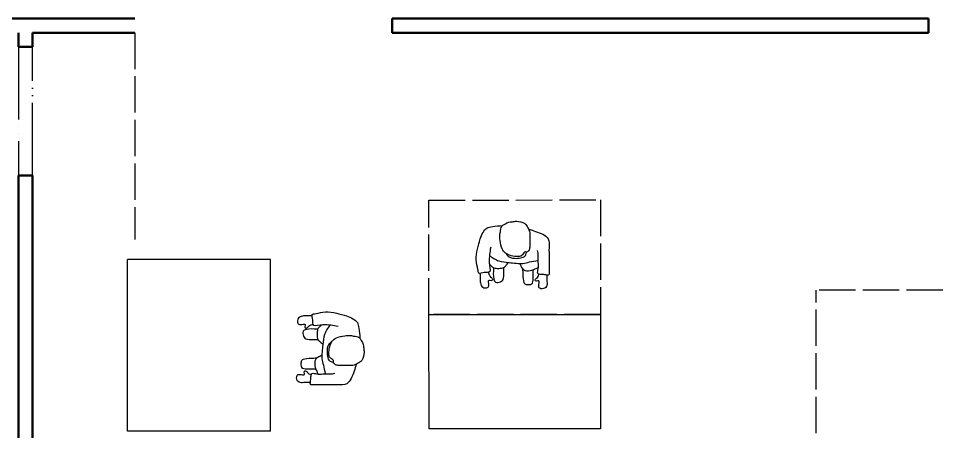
# Model space of a CAD drawing. Header units: millimetres. Extents: x 44692 to 333458, y -26854 to 14445.
# Drawn here: x 313656 to 320078, y -9206 to -6316 of the extents above; entities that cross this region are included whole.
import ezdxf

# ---------------------------------------------------------------- set-up
doc = ezdxf.new("R2010")
doc.units = ezdxf.units.MM
doc.header["$LTSCALE"] = 100
doc.linetypes.add('DASHEDX2', pattern=[3.048, 2.54, -0.508])
doc.linetypes.add('DIVIDEX2', pattern=[6.604, 5.08, -0.508, 0, -0.508, 0, -0.508])
for name, color, linetype in [('Area circulacion', 50, 'DASHEDX2'), ('Area proceso', 90, 'DASHEDX2'), ('Mesas-estantes', 230, 'Continuous'), ('Personal', 171, 'Continuous'), ('Puertas', 43, 'DIVIDEX2')]:
    doc.layers.add(name, color=color, linetype=linetype)
doc.layers.add('Paredes', color=7, linetype='Continuous', lineweight=50)

# ---------------------------------------------------------------- blocks, each defined once
blk = doc.blocks.new('pa17-16')
for points, knots in [([(5.62, 2.5537), (5.6188, 2.5427), (5.6154, 2.5253), (5.6223, 2.4901), (5.6346, 2.4293), (5.661, 2.4064), (5.685, 2.3908), (5.7322, 2.3832), (5.7723, 2.3842), (5.7881, 2.3969), (5.8018, 2.4268), (5.8146, 2.4162), (5.8324, 2.4305), (5.8382, 2.4568), (5.8318, 2.5038), (5.8344, 2.5615), (5.8137, 2.5937), (5.7944, 2.6284), (5.7307, 2.6388), (5.7037, 2.6296), (5.6679, 2.626), (5.6442, 2.6055), (5.6228, 2.5961), (5.6214, 2.5667), (5.62, 2.5537)], [0, 0, 0, 0, 0.297584, 0.631064, 1.068635, 1.39533, 1.69617, 2.097861, 2.458938, 2.716293, 3.010442, 3.199165, 3.447293, 3.731671, 4.119196, 4.541864, 4.881702, 5.22714, 5.673063, 5.989311, 6.327668, 6.644571, 6.906626, 7.259736, 7.259736, 7.259736, 7.259736]), ([(5.5575, 2.4391), (5.5549, 2.4218), (5.5525, 2.3852), (5.5491, 2.3329), (5.5712, 2.2599), (5.5431, 2.2589), (5.5029, 2.2526), (5.4793, 2.2435), (5.4785, 2.2813), (5.4499, 2.3438), (5.4658, 2.4235), (5.4776, 2.5033), (5.5116, 2.5798), (5.5552, 2.585), (5.608, 2.5962), (5.6336, 2.6001)], [0, 0, 0, 0, 0.404899, 0.829805, 1.276298, 1.516647, 1.885942, 2.122553, 2.418487, 2.881882, 3.382407, 3.897515, 4.613825, 5.020942, 5.393355, 5.393355, 5.393355, 5.393355]), ([(5.8196, 2.5846), (5.837, 2.5819), (5.8817, 2.5675), (5.9755, 2.5418), (5.972, 2.4609), (5.9791, 2.3926), (5.9812, 2.315), (5.9891, 2.2612), (5.9692, 2.2664), (5.9401, 2.2663), (5.9063, 2.2668), (5.9005, 2.2811), (5.909, 2.3184), (5.9007, 2.3606), (5.9019, 2.4011), (5.8964, 2.4238), (5.8933, 2.4348)], [6.682038, 6.682038, 6.682038, 6.682038, 7.076266, 7.806153, 8.304227, 8.77662, 9.284333, 9.649979, 9.844608, 10.160206, 10.472731, 10.661147, 10.998544, 11.371438, 11.724832, 12.051545, 12.051545, 12.051545, 12.051545]), ([(5.5522, 2.3809), (5.573, 2.3653), (5.6222, 2.3398), (5.6924, 2.3383), (5.7952, 2.3323), (5.8376, 2.352), (5.881, 2.3613), (5.9019, 2.366)], [0, 0, 0, 0, 0.49262, 0.970296, 1.525877, 1.91054, 2.357805, 2.357805, 2.357805, 2.357805]), ([(5.6724, 2.3994), (5.675, 2.3947), (5.6837, 2.383), (5.7041, 2.3718), (5.7348, 2.3697), (5.774, 2.3728), (5.8085, 2.3874), (5.8116, 2.4015), (5.8144, 2.4199)], [0.121052, 0.121052, 0.121052, 0.121052, 0.297289, 0.584433, 0.895396, 1.26174, 1.600834, 1.760925, 1.760925, 1.760925, 1.760925]), ([(5.5552, 2.3206), (5.5597, 2.3147), (5.5706, 2.3043), (5.5892, 2.2916), (5.6248, 2.2913), (5.6613, 2.2967), (5.6731, 2.3154), (5.6858, 2.3299), (5.6912, 2.3378)], [0, 0, 0, 0, 0.262594, 0.520609, 0.853848, 1.185107, 1.43842, 1.738028, 1.738028, 1.738028, 1.738028]), ([(5.5867, 2.2952), (5.5866, 2.2877), (5.5872, 2.2667), (5.5883, 2.1873), (5.6353, 2.19), (5.6673, 2.2128), (5.6606, 2.2618), (5.6599, 2.2881), (5.6606, 2.3008)], [0.078483, 0.078483, 0.078483, 0.078483, 0.321516, 0.797556, 1.122606, 1.448668, 1.830958, 2.166281, 2.166281, 2.166281, 2.166281]), ([(5.7713, 2.3359), (5.7736, 2.3305), (5.7786, 2.3203), (5.7954, 2.2951), (5.8154, 2.2848), (5.8612, 2.2906), (5.8838, 2.3057), (5.8988, 2.3117), (5.9058, 2.3148)], [0, 0, 0, 0, 0.233477, 0.532145, 0.79329, 1.163492, 1.458071, 1.725911, 1.725911, 1.725911, 1.725911]), ([(5.7943, 2.2992), (5.7951, 2.2858), (5.7984, 2.2614), (5.8038, 2.2002), (5.8255, 2.1869), (5.8672, 2.191), (5.8755, 2.2117), (5.8718, 2.2605), (5.8715, 2.286), (5.871, 2.2978)], [0, 0, 0, 0, 0.353805, 0.775896, 1.041599, 1.377968, 1.615337, 2.001902, 2.313716, 2.313716, 2.313716, 2.313716]), ([(5.4915, 2.2484), (5.4936, 2.2374), (5.4981, 2.215), (5.4968, 2.1806), (5.512, 2.1445), (5.5569, 2.147), (5.5634, 2.1681), (5.5498, 2.2128), (5.5753, 2.1995), (5.5912, 2.209), (5.5741, 2.2257), (5.5617, 2.2339), (5.5559, 2.2515), (5.5556, 2.26)], [0, 0, 0, 0, 0.324329, 0.654038, 0.980089, 1.31306, 1.562526, 1.890179, 2.123217, 2.319335, 2.559559, 2.78492, 3.066636, 3.066636, 3.066636, 3.066636]), ([(5.9713, 2.2652), (5.9703, 2.2553), (5.9686, 2.234), (5.9786, 2.2017), (5.9668, 2.1644), (5.9218, 2.1628), (5.9134, 2.1832), (5.9229, 2.229), (5.8988, 2.2135), (5.882, 2.2215), (5.8976, 2.2397), (5.908, 2.248), (5.912, 2.2618), (5.9127, 2.2683)], [0.038839, 0.038839, 0.038839, 0.038839, 0.324329, 0.654038, 0.980089, 1.31306, 1.562526, 1.890179, 2.123217, 2.319335, 2.559559, 2.78492, 2.989829, 2.989829, 2.989829, 2.989829])]:
    blk.add_open_spline(points, degree=3, knots=knots)

msp = doc.modelspace()

# ---------------------------------------------------------------- linework, layer by layer
at = {"layer": 'Area circulacion'}
for p, q in [((314471.035, -6416.242), (314471.035, -7861.401)), ((326826.338, -8216.242), (319234.662, -8216.242)), ((319234.662, -9216.242), (319234.662, -8216.242))]:
    msp.add_line(p, q, dxfattribs=at)
at = {"layer": 'Area proceso'}
for p, q in [((316526.352, -7586.947), (317726.351, -7585.463)), ((316527.341, -8386.946), (316526.352, -7586.947)), ((317726.351, -7585.463), (317727.34, -8385.463)), ((317727.34, -8385.463), (316527.341, -8386.946))]:
    msp.add_line(p, q, dxfattribs=at)
at = {"layer": 'Mesas-estantes'}
for p, q in [((314918.694, -8002.794), (314418.694, -8002.794)), ((314418.694, -9201.417), (314418.694, -8002.794)), ((315418.694, -8002.794), (314918.694, -8002.794)), ((315418.694, -9201.417), (315418.694, -8002.794)), ((316527.341, -8386.946), (317727.34, -8385.463)), ((316528.329, -9186.945), (316527.341, -8386.946)), ((317727.34, -8385.463), (317728.328, -9185.462)), ((315418.694, -9201.417), (314418.694, -9201.417)), ((317728.328, -9185.462), (316528.329, -9186.945))]:
    msp.add_line(p, q, dxfattribs=at)
at = {"layer": 'Paredes'}
for p, q in [((311162.743, -6316.242), (314471.035, -6316.242)), ((316271.035, -6316.242), (317726.351, -6316.242)), ((316271.035, -6416.242), (316271.035, -6316.242)), ((316271.035, -6316.242), (316271.035, -6416.242)), ((316271.035, -6316.242), (320021.035, -6316.242)), ((317726.351, -6316.242), (319526.351, -6316.242)), ((319526.351, -6316.242), (320021.035, -6316.242)), ((320021.035, -6316.242), (320021.035, -6416.242)), ((313656.187, -6514.329), (313656.187, -6416.242)), ((313756.187, -6416.242), (313756.187, -6514.329)), ((314471.035, -6416.242), (313756.187, -6416.242)), ((316376.271, -6416.242), (316271.035, -6416.242)), ((317726.351, -6416.242), (316376.271, -6416.242)), ((317726.351, -6416.242), (319526.351, -6416.242)), ((320021.035, -6416.242), (319526.351, -6416.242)), ((313756.187, -6514.329), (313656.187, -6514.329)), ((313656.187, -7578.973), (313656.187, -7414.329)), ((313656.187, -7414.329), (313756.187, -7414.329)), ((313756.187, -7414.329), (313756.187, -7578.973)), ((313656.187, -10542.86), (313656.187, -7578.973)), ((313756.187, -7578.973), (313756.187, -10542.86))]:
    msp.add_line(p, q, dxfattribs=at)
at = {"layer": 'Puertas'}
for p, q in [((313656.187, -6514.329), (313656.187, -7414.329)), ((313756.187, -7414.329), (313756.187, -6514.329))]:
    msp.add_line(p, q, dxfattribs=at)

# ---------------------------------------------------------------- block references
at = {"layer": 'Personal', "xscale": 979.1504951166457, "yscale": 979.1504951166457, "zscale": 979.1504951166457}
for p, rotation in [((311385.916, -9979.118), 356.6122005261388), ((313829.831, -2896.212), 266.6122005261387)]:
    msp.add_blockref('pa17-16', p, dxfattribs=dict(at, rotation=rotation))

doc.saveas('drawing.dxf')
